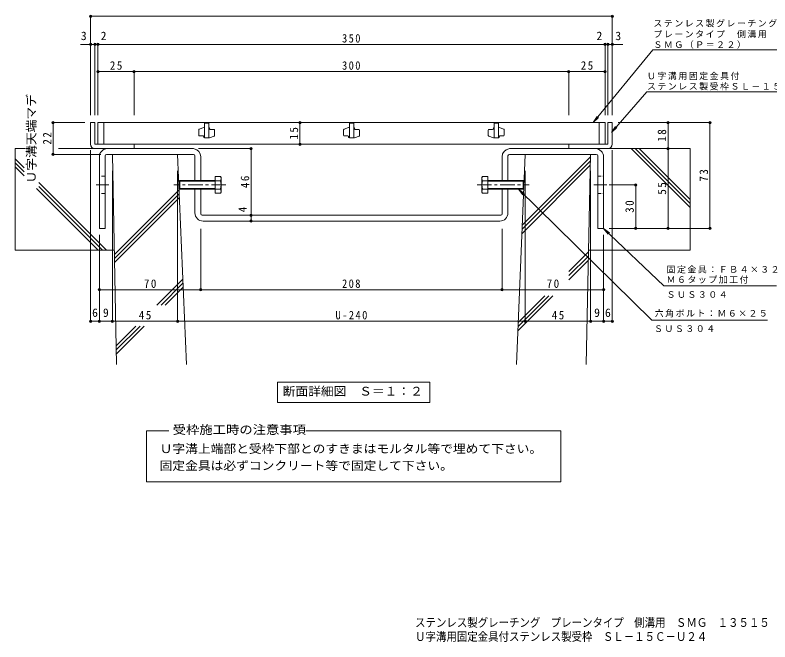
# Model space of a CAD drawing. Units: millimetres at full size. Extents: x -368 to 415, y -388 to 322.
# Drawn here: x -368 to 153, y -388 to 45 of the extents above; entities that cross this region are included whole.
import ezdxf
from ezdxf.enums import TextEntityAlignment as Align

# ---------------------------------------------------------------- set-up
doc = ezdxf.new("R2010")
doc.units = ezdxf.units.MM
doc.header["$LTSCALE"] = 2
doc.header["$PDMODE"] = 32
doc.header["$PDSIZE"] = 1.6
doc.linetypes.add('CHAIN1', pattern=[8, 5, -1, 1, -1])
doc.linetypes.add('DASHED1', pattern=[1.8, 1.2, -0.6])
for name, color, linetype, lineweight in [('D-1', 2, 'Continuous', 9), ('D-2', 3, 'Continuous', 9), ('D-4', 7, 'Continuous', 9), ('D-5', 7, 'Continuous', 9), ('D-6', 6, 'Continuous', 9), ('D-8', 3, 'Continuous', 9), ('D-A', 2, 'Continuous', 9)]:
    doc.layers.add(name, color=color, linetype=linetype, lineweight=lineweight)
doc.layers.add('F-0_F-0ﾚｲﾔ', color=2, linetype='Continuous')
doc.layers.add('F-5_F-5ﾚｲﾔ', color=2, linetype='Continuous')
doc.styles.add('ＭＳ ゴシック', font='')
doc.styles.get('ＭＳ ゴシック').set_extended_font_data('MS Gothic')

msp = doc.modelspace()

# ---------------------------------------------------------------- linework, layer by layer
at = {"layer": 'D-1'}
for p, q in [((-316.294, -44.499), (-316.294, -29.499)), ((-313.294, -29.499), (-316.294, -29.499)), ((-313.294, -29.499), (-313.294, -44.499)), ((40.706, -29.499), (40.706, -44.499)), ((40.706, -29.499), (43.706, -29.499)), ((43.706, -44.499), (43.706, -29.499)), ((-313.294, -44.499), (-286.293, -44.499)), ((-286.293, -47.499), (-286.293, -44.499)), ((40.706, -44.499), (13.706, -44.499)), ((13.706, -47.499), (13.706, -44.499)), ((-312.294, -47.499), (-313.294, -47.499)), ((-286.293, -47.499), (-312.294, -47.499)), ((13.706, -47.499), (39.706, -47.499)), ((39.706, -47.499), (40.706, -47.499))]:
    msp.add_line(p, q, dxfattribs=at)
for centre, start, end in [((-313.294, -44.499), 180, 270), ((40.706, -44.499), 270, 0)]:
    msp.add_arc(centre, 3, start, end, dxfattribs=at)
at = {"layer": 'D-2'}
for p, q in [((-311.294, -29.499), (-311.294, -44.499)), ((38.706, -29.499), (-311.294, -29.499)), ((-307.294, -44.499), (-307.294, -29.499)), ((-237.722, -29.999), (-234.722, -29.999)), ((-237.722, -29.999), (-237.722, -39.999)), ((-234.722, -29.999), (-234.722, -39.999)), ((-137.722, -29.999), (-134.722, -29.999)), ((-137.722, -29.999), (-137.722, -39.999)), ((-134.722, -29.999), (-134.722, -39.999)), ((-37.865, -29.999), (-37.865, -39.999)), ((-34.865, -29.999), (-37.865, -29.999)), ((-34.865, -29.999), (-34.865, -39.999)), ((34.706, -44.499), (34.706, -29.499)), ((38.706, -29.499), (38.706, -44.499)), ((-241.722, -34.601), (-241.722, -38.249)), ((-241.39, -34.13), (-238.222, -32.999)), ((-238.222, -32.999), (-237.722, -32.999)), ((-234.222, -33.749), (-234.222, -33.499)), ((-231.222, -34.249), (-233.722, -34.249)), ((-230.722, -38.396), (-230.722, -34.749)), ((-141.722, -34.601), (-141.722, -38.249)), ((-141.39, -34.13), (-138.222, -32.999)), ((-138.222, -32.999), (-137.722, -32.999)), ((-134.222, -33.749), (-134.222, -33.499)), ((-131.222, -34.249), (-133.722, -34.249)), ((-130.722, -38.396), (-130.722, -34.749)), ((-41.865, -38.396), (-41.865, -34.749)), ((-41.365, -34.249), (-38.865, -34.249)), ((-38.365, -33.749), (-38.365, -33.499)), ((-34.365, -32.999), (-34.865, -32.999)), ((-31.197, -34.13), (-34.365, -32.999)), ((-30.865, -34.601), (-30.865, -38.249)), ((-238.722, -38.749), (-241.222, -38.749)), ((-238.222, -39.499), (-238.222, -39.249)), ((-237.722, -39.999), (-234.222, -39.999)), ((-231.054, -38.867), (-234.222, -39.999)), ((-138.722, -38.749), (-141.222, -38.749)), ((-138.222, -39.499), (-138.222, -39.249)), ((-137.722, -39.999), (-134.222, -39.999)), ((-131.054, -38.867), (-134.222, -39.999)), ((-41.533, -38.867), (-38.365, -39.999)), ((-34.865, -39.999), (-38.365, -39.999)), ((-34.365, -39.499), (-34.365, -39.249)), ((-33.865, -38.749), (-31.365, -38.749)), ((-311.294, -44.499), (38.706, -44.499))]:
    msp.add_line(p, q, dxfattribs=at)
for centre, start, end in [((-241.222, -34.601), 109.65384, 180), ((-234.722, -33.499), 0, 90), ((-233.722, -33.749), 180, 270), ((-231.222, -34.749), 0, 90), ((-141.222, -34.601), 109.65384, 180), ((-134.722, -33.499), 0, 90), ((-133.722, -33.749), 180, 270), ((-131.222, -34.749), 0, 90), ((-41.365, -34.749), 90, 180), ((-38.865, -33.749), 270, 0), ((-37.865, -33.499), 90, 180), ((-31.365, -34.601), 0, 70.34616), ((-241.222, -38.249), 180, 270), ((-238.722, -39.249), 0, 90), ((-237.722, -39.499), 180, 270), ((-231.222, -38.396), 289.65384, 0), ((-141.222, -38.249), 180, 270), ((-138.722, -39.249), 0, 90), ((-137.722, -39.499), 180, 270), ((-131.222, -38.396), 289.65384, 0), ((-41.365, -38.396), 180, 250.34616), ((-34.865, -39.499), 270, 0), ((-33.865, -39.249), 90, 180), ((-31.365, -38.249), 270, 0)]:
    msp.add_arc(centre, 0.5, start, end, dxfattribs=at)
at = {"layer": 'D-4'}
for p, q in [((-316.294, 44.399), (-316.294, -24.307)), ((43.706, 43.799), (-316.294, 43.799)), ((43.706, 44.399), (43.706, -24.307)), ((-323.191, 24.383), (-313.294, 24.383)), ((-313.294, 24.983), (-313.294, -24.307)), ((-313.294, 24.383), (-311.294, 24.383)), ((-311.294, 24.983), (-311.294, -24.307)), ((-311.294, 24.383), (38.706, 24.383)), ((38.706, 24.983), (38.706, -24.307)), ((38.706, 24.383), (40.706, 24.383)), ((40.706, 24.983), (40.706, -24.307)), ((40.706, 24.383), (50.911, 24.383)), ((-286.294, 5.63), (-311.294, 5.63)), ((-286.294, 6.23), (-286.294, -24.307)), ((13.706, 5.63), (-286.294, 5.63)), ((13.706, 6.23), (13.706, -24.307)), ((38.706, 5.63), (13.706, 5.63)), ((-342.777, -29.499), (-320.294, -29.499)), ((-342.177, -29.499), (-342.177, -51.499)), ((-171.828, -29.499), (-171.828, -44.499)), ((111.686, -29.499), (47.706, -29.499)), ((82.18, -47.499), (82.18, -29.499)), ((111.086, -102.499), (111.086, -29.499)), ((-342.777, -51.499), (-309.294, -51.499)), ((-316.294, -167.156), (-316.294, -48.499)), ((-204.99, -47.499), (-241.894, -47.499)), ((-205.59, -93.499), (-205.59, -47.499)), ((83.459, -47.499), (36.027, -47.499)), ((43.706, -167.156), (43.706, -48.499)), ((82.18, -47.499), (82.18, -102.499)), ((-301.294, -167.156), (-301.294, -62.811)), ((-256.294, -167.156), (-256.294, -62.811)), ((-16.294, -167.156), (-16.294, -62.811)), ((28.706, -167.156), (28.706, -62.811)), ((60.468, -72.499), (41.577, -72.499)), ((59.868, -102.499), (59.868, -72.499)), ((-205.59, -97.499), (-205.59, -93.499)), ((-240.294, -145.443), (-240.294, -102.784)), ((-32.294, -145.443), (-32.294, -102.784)), ((111.686, -102.499), (41.577, -102.499)), ((-310.294, -167.156), (-310.294, -107.056)), ((37.706, -167.156), (37.706, -107.056)), ((-310.294, -144.843), (-240.294, -144.843)), ((-240.294, -144.843), (-32.294, -144.843)), ((-32.294, -144.843), (37.706, -144.843)), ((-310.294, -166.556), (-316.294, -166.556)), ((-310.294, -166.556), (-301.294, -166.556)), ((-301.294, -166.556), (-256.294, -166.556)), ((-256.294, -166.556), (-16.294, -166.556)), ((-16.294, -166.556), (28.706, -166.556)), ((28.706, -166.556), (37.706, -166.556)), ((37.706, -166.556), (43.706, -166.556))]:
    msp.add_line(p, q, dxfattribs=at)
for p in [(-316.294, 43.799), (43.706, 43.799), (-316.294, 24.383), (-313.294, 24.383), (-311.294, 24.383), (38.706, 24.383), (40.706, 24.383), (43.706, 24.383), (-311.294, 5.63), (-286.294, 5.63), (13.706, 5.63), (38.706, 5.63), (-342.177, -29.499), (-171.828, -29.499), (82.18, -29.499), (111.086, -29.499), (-205.59, -47.499), (-171.828, -44.499), (82.18, -47.499), (-342.177, -51.499), (59.868, -72.499), (-205.59, -93.499), (-205.59, -97.499), (59.868, -102.499), (82.18, -102.499), (111.086, -102.499), (-310.294, -144.843), (-240.294, -144.843), (-32.294, -144.843), (37.706, -144.843), (-316.294, -166.556), (-310.294, -166.556), (-301.294, -166.556), (-256.294, -166.556), (-16.294, -166.556), (28.706, -166.556), (37.706, -166.556), (43.706, -166.556)]:
    msp.add_point(p, dxfattribs=at)
at = {"layer": 'D-5'}
for p, q in [((71.634, 20.691), (162.462, 20.691)), ((67.662, -8.234), (43.198, -36.343)), ((67.662, -8.234), (192.949, -8.234)), ((30.621, -29.499), (34.263, -26.073)), ((43.198, -36.343), (45.96, -32.175)), ((43.198, -36.343), (46.945, -33.032)), ((-21.08, -75.499), (71.087, -165.853)), ((-21.08, -75.499), (-17.997, -79.435)), ((-21.08, -75.499), (-17.084, -78.503)), ((37.706, -102.499), (41.703, -105.503)), ((37.706, -102.499), (40.789, -106.435)), ((37.706, -102.499), (79.358, -142.242)), ((157.173, -142.242), (79.358, -142.242)), ((150.857, -165.853), (71.087, -165.853)), ((-187.364, -208.594), (-82.164, -208.594)), ((-187.364, -208.594), (-187.364, -222.594)), ((-82.164, -208.594), (-82.164, -222.594)), ((-187.364, -222.594), (-82.164, -222.594)), ((-277.663, -242.145), (-262.446, -242.145)), ((-277.663, -277.311), (-277.663, -242.145))]:
    msp.add_line(p, q, dxfattribs=at)
for points in [[(71.634, 20.691), (30.621, -29.499), (33.252, -25.247)], [(-167.732, -242.145), (8.136, -242.145), (8.136, -277.311), (-277.663, -277.311)]]:
    msp.add_lwpolyline(points, dxfattribs=at)
at = {"layer": 'D-6'}
for p, q in [((-361.532, -47.499), (-368.44, -47.499)), ((-368.44, -47.499), (-368.44, -117.499)), ((-302.294, -47.499), (-338.403, -47.499)), ((-298.394, -196.499), (-301.294, -51.499)), ((-22.335, -196.499), (-16.294, -51.499)), ((-16.294, -51.499), (28.706, -51.499)), ((25.806, -196.499), (28.706, -51.499)), ((29.706, -47.499), (97.386, -47.499)), ((97.386, -88.213), (56.672, -47.499)), ((97.386, -85.385), (59.5, -47.499)), ((97.386, -82.556), (62.329, -47.499)), ((97.386, -47.499), (97.386, -117.499)), ((-362.216, -60.68), (-368.44, -54.456)), ((-362.216, -63.509), (-368.44, -57.285)), ((-18.442, -103.065), (28.616, -56.007)), ((-18.319, -100.114), (28.674, -53.121)), ((-362.216, -66.337), (-368.44, -60.113)), ((-18.565, -106.017), (28.558, -58.893)), ((-305.397, -117.499), (-352.064, -70.832)), ((-311.054, -117.499), (-353.618, -74.934)), ((-308.226, -117.499), (-352.064, -73.661)), ((-299.914, -120.497), (-255.279, -75.862)), ((-299.858, -123.27), (-255.165, -78.577)), ((-299.803, -126.043), (-255.052, -81.292)), ((-299.974, -117.499), (-368.44, -117.499)), ((13.774, -132.314), (27.362, -118.726)), ((27.386, -117.499), (97.386, -117.499)), ((13.846, -135.071), (27.304, -121.612)), ((13.846, -137.899), (27.246, -124.498)), ((-270.53, -155.406), (-252.707, -137.583)), ((-267.701, -155.406), (-252.594, -140.298)), ((-264.873, -155.406), (-252.481, -143.014)), ((-21.361, -173.105), (2.739, -149.006)), ((-21.238, -170.154), (-0.09, -149.006)), ((-21.115, -167.203), (-2.918, -149.006)), ((-298.653, -183.53), (-285.056, -169.933)), ((-298.598, -186.303), (-282.228, -169.933)), ((-298.542, -189.075), (-279.4, -169.933))]:
    msp.add_line(p, q, dxfattribs=at)
msp.add_lwpolyline([(-250.252, -196.499), (-256.294, -51.499), (-301.294, -51.499)], dxfattribs=at)
at = {"layer": 'D-8'}
for p, q in [((-245.294, -51.499), (-305.294, -51.499)), ((-245.894, -47.499), (-304.694, -47.499)), ((-27.294, -51.499), (32.706, -51.499)), ((-26.694, -47.499), (32.106, -47.499)), ((-310.294, -53.099), (-310.294, -102.499)), ((-306.294, -52.499), (-306.294, -102.499)), ((-244.294, -69.499), (-244.294, -52.499)), ((-240.294, -69.499), (-240.294, -53.099)), ((-32.294, -69.499), (-32.294, -53.099)), ((-28.294, -69.499), (-28.294, -52.499)), ((33.706, -52.499), (33.706, -102.499)), ((37.706, -53.099), (37.706, -102.499)), ((-244.294, -91.899), (-244.294, -75.499)), ((-240.294, -92.499), (-240.294, -75.499)), ((-32.294, -92.499), (-32.294, -75.499)), ((-28.294, -91.899), (-28.294, -75.499)), ((-33.294, -93.499), (-239.294, -93.499)), ((-33.894, -97.499), (-238.694, -97.499)), ((-310.294, -102.499), (-306.294, -102.499)), ((37.706, -102.499), (33.706, -102.499))]:
    msp.add_line(p, q, dxfattribs=at)
at = {"layer": 'D-8', "linetype": 'DASHED1'}
for p, q in [((-306.294, -66.499), (-310.294, -66.499)), ((33.706, -66.499), (37.706, -66.499)), ((-306.294, -78.499), (-310.294, -78.499)), ((33.706, -78.499), (37.706, -78.499))]:
    msp.add_line(p, q, dxfattribs=at)
at = {"layer": 'D-8', "linetype": 'CHAIN1'}
for p, q in [((-312.493, -72.499), (-303.663, -72.499)), ((39.906, -72.499), (31.076, -72.499))]:
    msp.add_line(p, q, dxfattribs=at)
at = {"layer": 'D-8'}
for centre, radius, start, end in [((-304.694, -53.099), 5.6, 90, 180), ((-305.294, -52.499), 1, 90, 180), ((-245.894, -53.099), 5.6, 79.6124, 90), ((-245.294, -52.499), 1, 0, 90), ((-245.894, -53.099), 5.6, 0, 79.6124), ((-26.694, -53.099), 5.6, 100.3876, 180), ((-27.294, -52.499), 1, 90, 180), ((-26.694, -53.099), 5.6, 90, 100.3876), ((32.106, -53.099), 5.6, 0, 90), ((32.706, -52.499), 1, 0, 90), ((-238.694, -91.899), 5.6, 180, 270), ((-239.294, -92.499), 1, 180, 270), ((-33.894, -91.899), 5.6, 270, 0), ((-33.294, -92.499), 1, 270, 0)]:
    msp.add_arc(centre, radius, start, end, dxfattribs=at)
at = {"layer": 'D-A'}
for p, q in [((-230.316, -66.725), (-230.316, -78.272)), ((-226.763, -66.725), (-230.316, -66.725)), ((-226.763, -66.725), (-226.316, -67.499)), ((-226.316, -77.499), (-226.316, -67.499)), ((-45.825, -66.725), (-46.271, -67.499)), ((-46.271, -77.499), (-46.271, -67.499)), ((-45.825, -66.725), (-42.271, -66.725)), ((-42.271, -66.725), (-42.271, -78.272)), ((-255.316, -70.04), (-254.775, -69.499)), ((-255.316, -74.957), (-255.316, -70.04)), ((-230.316, -70.04), (-255.316, -70.04)), ((-254.775, -69.499), (-254.775, -75.499)), ((-230.316, -69.499), (-254.775, -69.499)), ((-226.763, -69.612), (-230.316, -69.612)), ((-45.825, -69.612), (-42.271, -69.612)), ((-42.271, -69.499), (-17.813, -69.499)), ((-42.271, -70.04), (-17.271, -70.04)), ((-17.813, -69.499), (-17.813, -75.499)), ((-17.271, -70.04), (-17.813, -69.499)), ((-17.271, -74.957), (-17.271, -70.04)), ((-255.316, -74.957), (-254.775, -75.499)), ((-230.316, -74.957), (-255.316, -74.957)), ((-230.316, -75.499), (-254.775, -75.499)), ((-226.763, -75.386), (-230.316, -75.386)), ((-226.316, -77.499), (-226.763, -78.272)), ((-46.271, -77.499), (-45.825, -78.272)), ((-45.825, -75.386), (-42.271, -75.386)), ((-42.271, -74.957), (-17.271, -74.957)), ((-42.271, -75.499), (-17.813, -75.499)), ((-17.271, -74.957), (-17.813, -75.499)), ((-226.763, -78.272), (-230.316, -78.272)), ((-45.825, -78.272), (-42.271, -78.272))]:
    msp.add_line(p, q, dxfattribs=at)
at = {"layer": 'D-A', "linetype": 'CHAIN1'}
for p, q in [((-222.955, -72.499), (-258.849, -72.499)), ((-49.632, -72.499), (-13.738, -72.499))]:
    msp.add_line(p, q, dxfattribs=at)
at = {"layer": 'D-A'}
for centre, radius, start, end in [((-229.714, -68.429), 3.408, 4.38425, 29.99998), ((-42.873, -68.429), 3.408, 150.00002, 175.61575), ((-229.163, -68.079), 2.848, 327.42444, 358.1913), ((-235.87, -72.499), 9.553, 342.41203, 17.58795), ((-43.425, -68.079), 2.848, 181.8087, 212.57556), ((-36.718, -72.499), 9.553, 162.41205, 197.58797), ((-229.163, -76.919), 2.848, 1.80869, 32.57555), ((-229.714, -76.568), 3.408, 330, 355.61574), ((-43.425, -76.919), 2.848, 147.42445, 178.19131), ((-42.873, -76.568), 3.408, 184.38426, 210)]:
    msp.add_arc(centre, radius, start, end, dxfattribs=at)

# ---------------------------------------------------------------- texts
at = {"layer": 'D-4', "color": 2, "style": 'ＭＳ ゴシック'}
for s, p in [('3', (-323.042, 25.583)), ('2', (-309.361, 25.583)), ('2', (32.832, 25.583)), ('3', (45.856, 25.583)), ('6', (-315.294, -165.356)), ('9', (-307.794, -165.356)), ('9', (31.206, -165.356)), ('6', (38.706, -165.356))]:
    msp.add_text(s, height=5.865, dxfattribs=at).set_placement(p, align=Align.BOTTOM_LEFT)
at = {"layer": 'D-4', "color": 2, "style": 'ＭＳ ゴシック', "width": 1.1}
msp.add_text('Ｕ字溝天端マデ', height=5.865, rotation=90, dxfattribs=at).set_placement((-352.503, -71.499), align=Align.BOTTOM_LEFT)
at = {"layer": 'D-4', "color": 2, "style": 'ＭＳ ゴシック'}
msp.add_text('4', height=5.865, rotation=90, dxfattribs=at).set_placement((-206.79, -91.419), align=Align.BOTTOM_LEFT)
at = {"layer": 'D-4', "color": 2, "char_height": 5.865, "attachment_point": 7, "style": 'ＭＳ ゴシック'}
for s, insert in [('\\T1.27;\\W0.9;350', (-142.794, 25.583)), ('\\T1.27;\\W0.95;25', (-303.044, 6.83)), ('\\T1.27;\\W0.9;300', (-142.794, 6.83)), ('\\T1.27;\\W0.95;25', (21.956, 6.83)), ('\\T1.27;\\W0.95;70', (-279.544, -143.643)), ('\\T1.27;\\W0.9;208', (-142.794, -143.643)), ('\\T1.27;\\W0.95;70', (-1.544, -143.643)), ('\\T1.27;\\W0.95;45', (-283.044, -165.356)), ('\\T1.28;\\W0.9;U-240', (-147.294, -165.356)), ('\\T1.27;\\W0.95;45', (1.956, -165.356))]:
    msp.add_mtext(s, dxfattribs=dict(at, insert=insert))
at = {"layer": 'D-4', "color": 2, "char_height": 5.865, "attachment_point": 7, "rotation": 90, "style": 'ＭＳ ゴシック'}
for s, insert in [('\\T1.27;\\W0.95;15', (-173.028, -41.249)), ('\\T1.27;\\W0.95;18', (80.98, -42.749)), ('\\T1.27;\\W0.95;22', (-343.377, -44.749)), ('\\T1.27;\\W0.95;73', (109.886, -70.249)), ('\\T1.27;\\W0.95;46', (-206.79, -74.749)), ('\\T1.27;\\W0.95;55', (80.98, -79.249)), ('\\T1.27;\\W0.95;30', (58.668, -91.749))]:
    msp.add_mtext(s, dxfattribs=dict(at, insert=insert))
at = {"layer": 'D-5', "color": 2, "style": 'ＭＳ ゴシック'}
for s, width, p in [('断面詳細図\u3000Ｓ＝１：２', 1.1, (-183.764, -219.594)), ('受枠施工時の注意事項', 1.15, (-259.669, -246.114)), ('Ｕ字溝上端部と受枠下部とのすきまはモルタル等で埋めて下さい。', 1.1, (-268.669, -259.255)), ('固定金具は必ずコンクリート等で固定して下さい。', 1.1, (-268.669, -270.915))]:
    msp.add_text(s, height=5.865, dxfattribs=dict(at, width=width)).set_placement(p, align=Align.BOTTOM_LEFT)
at = {"layer": 'D-5', "char_height": 4.399, "attachment_point": 7, "style": 'ＭＳ ゴシック'}
for s, insert in [('\\T1.17;ステンレス製グレーチング', (72.115, 36.217)), ('\\T1.17;プレーンタイプ\u3000側溝用', (72.115, 28.723)), ('\\T1.17;ＳＭＧ（Ｐ＝２２）', (72.115, 21.395)), ('\\T1.17;Ｕ字溝用固定金具付', (67.667, -0.133)), ('\\T1.17;ステンレス製受枠ＳＬ－１５Ｃ－Ｕ２４', (67.667, -7.282)), ('\\T1.17;固定金具：ＦＢ４×３２', (81.173, -133.575)), ('\\T1.17;Ｍ６タップ加工付', (81.173, -140.575)), ('\\T1.17;ＳＵＳ３０４', (81.173, -150.462)), ('\\T1.17;六角ボルト：Ｍ６×２５', (73.035, -163.853)), ('\\T1.17;ＳＵＳ３０４', (72.514, -173.986))]:
    msp.add_mtext(s, dxfattribs=dict(at, insert=insert))
at = {"layer": 'F-0_F-0ﾚｲﾔ', "style": 'ＭＳ ゴシック', "width": 0.9}
msp.add_text('Ｕ字溝用固定金具付ステンレス製受枠\u3000ＳＬ－１５Ｃ－Ｕ２４', height=5.865, dxfattribs=at).set_placement((-92.359, -388.829), align=Align.BOTTOM_LEFT)
at = {"layer": 'F-5_F-5ﾚｲﾔ', "style": 'ＭＳ ゴシック', "width": 0.9}
msp.add_text('ステンレス製グレーチング\u3000プレーンタイプ\u3000側溝用\u3000ＳＭＧ\u3000１３５１５（Ｐ＝２２）', height=5.865, dxfattribs=at).set_placement((-92.359, -379.137), align=Align.BOTTOM_LEFT)

doc.saveas('drawing.dxf')
